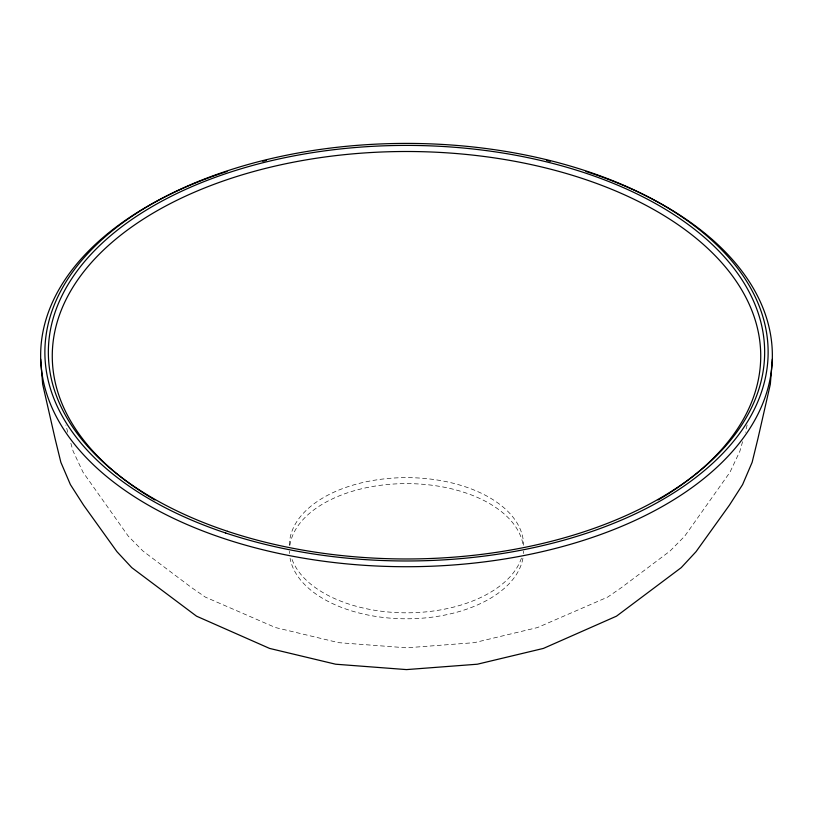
<?xml version="1.0" encoding="UTF-8"?>
<svg xmlns="http://www.w3.org/2000/svg" width="813" height="813" viewBox="0 0 813 813"><rect width="100%" height="100%" fill="white"/><g stroke="black" fill="none" stroke-linecap="round" stroke-linejoin="round"><path stroke-width="0.61" stroke-dasharray="4.07 3.05" d="M747.127 425.036L745.277 432.252M742.584 441.713L739.891 451.164L729.993 472.201L684.688 536.204L670.044 551.031L621.681 587.423L607.646 597.108L537.505 627.555L474.314 642.666L406.5 647.819L338.686 642.666L275.495 627.555L205.354 597.108L191.319 587.423L142.956 551.031L128.312 536.204L83.007 472.201L73.109 451.164L70.416 441.713M67.723 432.252L65.873 425.036M523.572 551.204A117.072 67.591 0 0 1 523.501 553.541M522.932 558.257A117.072 67.591 0 0 1 406.5 618.795A117.072 67.591 0 0 1 290.068 558.257M289.499 553.541A117.072 67.591 0 0 1 289.428 551.204M289.875 545.32A117.072 67.591 0 0 1 406.5 483.613A117.072 67.591 0 0 1 523.125 545.32M521.418 558.145A117.072 67.591 0 0 1 406.5 612.819A117.072 67.591 0 0 1 291.582 558.145M289.428 545.228A117.072 67.591 0 0 1 406.5 477.638A117.072 67.591 0 0 1 523.572 545.228"/><path stroke-width="1.22" d="M772.35 359.133L770.338 384.203L757.94 438.563L752.137 462.312L742.584 484.619L729.444 505.127L696.04 551.681L681.233 567.637L616.478 616.173L543.409 648.418L477.373 664.211L406.5 669.597L335.627 664.211L269.591 648.418L196.522 616.173L131.767 567.637L116.96 551.681L83.556 505.127L70.416 484.619L60.863 462.312L55.06 438.563L42.662 384.203L40.65 359.133M154.866 499.954A354.224 204.51 0 0 1 156.411 211.177A354.224 204.51 0 0 1 656.589 211.177A354.224 204.51 0 0 1 658.134 499.954M585.99 171.452A365.85 211.217 0 0 1 687.605 490.686A365.85 211.217 0 0 1 125.395 490.686A365.85 211.217 0 0 1 227.01 171.452M262.792 161.259A365.85 211.217 0 0 1 266.491 160.364M546.509 160.364A365.85 211.217 0 0 1 550.208 161.259M227.416 531.265A358.157 206.787 0 0 0 764.657 352.192A358.157 206.787 0 0 0 227.416 173.108A358.157 206.787 0 0 0 227.416 531.265M225.679 533.003A361.633 208.789 0 0 0 768.133 352.192A361.633 208.789 0 0 0 225.679 171.38A361.633 208.789 0 0 0 225.679 533.003"/></g></svg>
